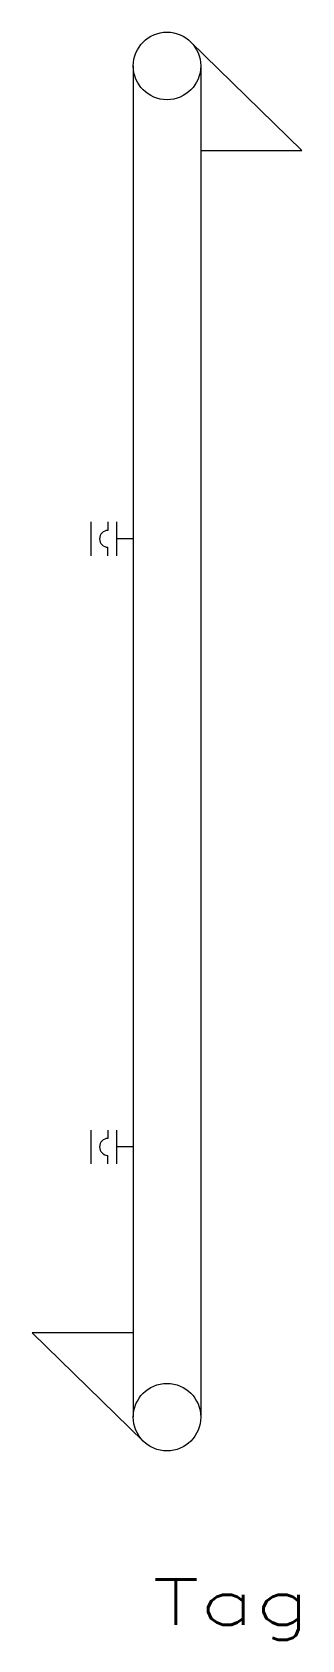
# Model space of a CAD drawing. Header units: inches. Extents: x -6.2 to 5.8, y -35.6 to 35.7.
import ezdxf
from ezdxf.enums import TextEntityAlignment as Align

# ---------------------------------------------------------------- set-up
doc = ezdxf.new("R2010")
doc.units = ezdxf.units.IN
doc.header["$MEASUREMENT"] = 0
doc.layers.get('0').update_dxf_attribs({"lineweight": 0})
doc.styles.get("Standard").update_dxf_attribs({"font": 'TXT.SHX'})

msp = doc.modelspace()

# ---------------------------------------------------------------- linework, layer by layer
for p, q in [((5.819, 30.498), (0.865, 35.322)), ((-1.682, 34.248), (-1.682, -25.754)), ((1.319, 34.248), (1.319, -25.754)), ((1.319, 30.498), (5.819, 30.498)), ((-3.557, 12.497), (-3.557, 13.997)), ((-2.807, 13.997), (-2.807, 13.622)), ((-2.432, 13.997), (-2.432, 12.497)), ((-2.807, 12.497), (-2.807, 12.872)), ((-1.682, 13.247), (-2.432, 13.247)), ((-3.557, -14.504), (-3.557, -13.004)), ((-2.807, -13.004), (-2.807, -13.379)), ((-2.432, -13.004), (-2.432, -14.504)), ((-2.807, -14.504), (-2.807, -14.129)), ((-1.682, -13.754), (-2.432, -13.754)), ((-1.682, -22.004), (-6.182, -22.004)), ((-6.182, -22.004), (-1.228, -26.829))]:
    msp.add_line(p, q)
at = {"lineweight": 0}
for centre in [(-0.181, 34.248), (-0.181, -25.754)]:
    msp.add_circle(centre, 1.5, dxfattribs=at)
for centre in [(-2.807, 13.247), (-2.807, -13.754)]:
    msp.add_arc(centre, 0.375, 90, 270)

# ---------------------------------------------------------------- texts
at = {"color": 7, "linetype": 'Continuous', "width": 1.361111}
msp.add_text('Tag', height=2.0041, dxfattribs=at).set_placement((-0.822, -34.975), (6.193, -34.975), align=Align.FIT)

doc.saveas('drawing.dxf')
